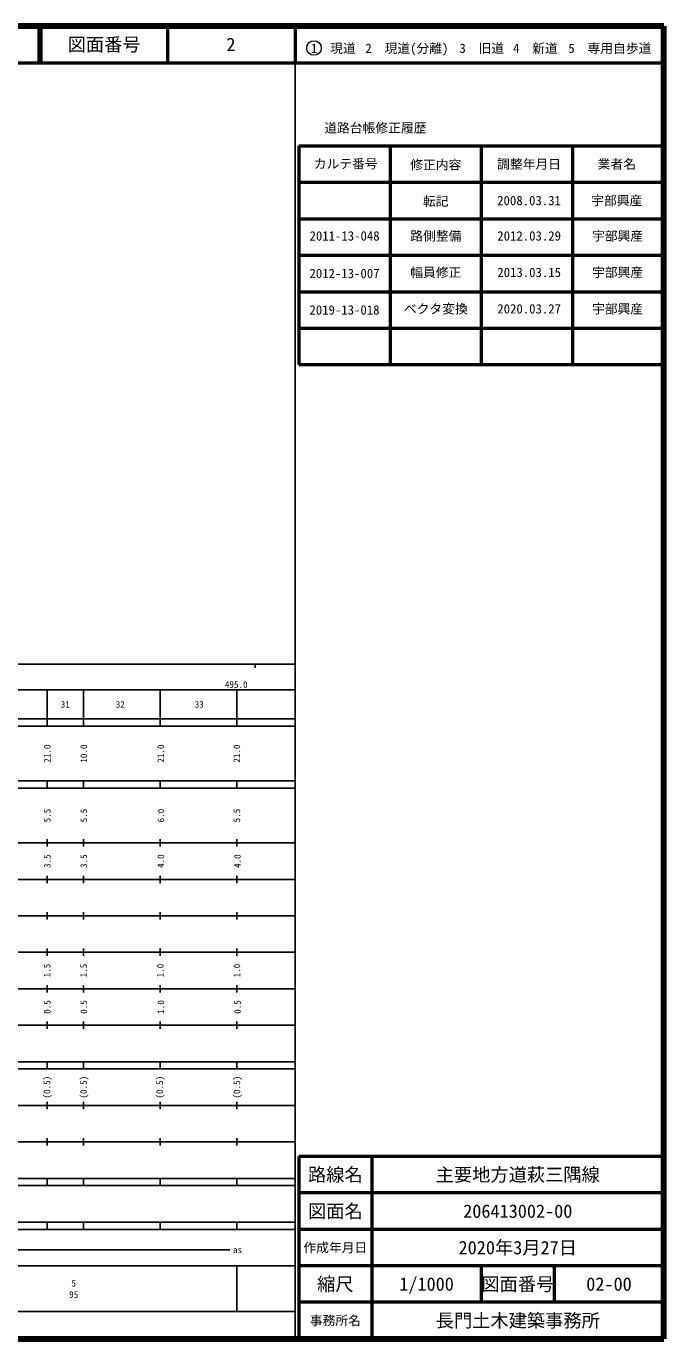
# Model space of a CAD drawing. Units: millimetres on the paper, enlarged 1000 times. Extents: x 40000 to 680000, y 20000 to 380000.
# Drawn here: x 505290 to 680000, y 20000 to 380000 of the extents above; entities that cross this region are included whole.
import ezdxf
from ezdxf.enums import TextEntityAlignment as Align

# ---------------------------------------------------------------- set-up
doc = ezdxf.new("R2010")
doc.units = ezdxf.units.MM
doc.header["$LTSCALE"] = 1000
for name, color, linetype, lineweight in [('M-TTL', 2, 'Continuous', 140), ('M-TTL-BAND', 7, 'Continuous', 25), ('M-TTL-FRAM', 2, 'Continuous', 50), ('M-TTL-LINE', 7, 'Continuous', 50), ('M-TTL-TXT', 7, 'Continuous', 13)]:
    doc.layers.add(name, color=color, linetype=linetype, lineweight=lineweight)
doc.styles.add('ＭＳ ゴシック', font='')
doc.styles.get('ＭＳ ゴシック').set_extended_font_data('MS Gothic')

msp = doc.modelspace()

# ---------------------------------------------------------------- linework, layer by layer
at = {"layer": 'M-TTL'}
for p, q in [((680000, 380000), (40000, 380000)), ((680000, 20000), (680000, 380000)), ((40000, 20000), (680000, 20000))]:
    msp.add_line(p, q, dxfattribs=at)
at = {"layer": 'M-TTL-BAND'}
for p, q in [((579000, 20000), (579000, 370000)), ((40000, 205000), (579000, 205000)), ((568000, 205000), (568000, 204000)), ((68000, 198000), (579000, 198000)), ((511000, 198000), (511000, 188000)), ((521000, 198000), (521000, 188000)), ((542000, 198000), (542000, 188000)), ((563000, 198000), (563000, 188000)), ((40000, 190000), (579000, 190000)), ((40000, 188000), (579000, 188000)), ((40000, 173000), (579000, 173000)), ((511000, 173000), (511000, 171000)), ((521000, 173000), (521000, 171000)), ((542000, 173000), (542000, 171000)), ((563000, 173000), (563000, 171000)), ((40000, 171000), (579000, 171000)), ((40000, 156000), (579000, 156000)), ((511000, 157000), (511000, 155000)), ((521000, 157000), (521000, 155000)), ((542000, 157000), (542000, 155000)), ((563000, 157000), (563000, 155000)), ((46000, 146000), (579000, 146000)), ((511000, 147000), (511000, 145000)), ((521000, 147000), (521000, 145000)), ((542000, 147000), (542000, 145000)), ((563000, 147000), (563000, 145000)), ((511000, 137000), (511000, 135000)), ((521000, 137000), (521000, 135000)), ((542000, 137000), (542000, 135000)), ((563000, 137000), (563000, 135000)), ((52000, 136000), (579000, 136000)), ((46000, 126000), (579000, 126000)), ((511000, 127000), (511000, 125000)), ((521000, 127000), (521000, 125000)), ((542000, 127000), (542000, 125000)), ((563000, 127000), (563000, 125000)), ((52000, 116000), (579000, 116000)), ((511000, 117000), (511000, 115000)), ((521000, 117000), (521000, 115000)), ((542000, 117000), (542000, 115000)), ((563000, 117000), (563000, 115000)), ((46000, 106000), (579000, 106000)), ((511000, 107000), (511000, 105000)), ((521000, 107000), (521000, 105000)), ((542000, 107000), (542000, 105000)), ((563000, 107000), (563000, 105000)), ((40000, 96000), (579000, 96000)), ((40000, 94000), (579000, 94000)), ((511000, 96000), (511000, 94000)), ((521000, 96000), (521000, 94000)), ((542000, 96000), (542000, 94000)), ((563000, 96000), (563000, 94000)), ((49000, 84000), (579000, 84000)), ((511000, 85000), (511000, 83000)), ((521000, 85000), (521000, 83000)), ((542000, 85000), (542000, 83000)), ((563000, 85000), (563000, 83000)), ((40000, 74000), (579000, 74000)), ((511000, 75000), (511000, 73000)), ((521000, 75000), (521000, 73000)), ((542000, 75000), (542000, 73000)), ((563000, 75000), (563000, 73000)), ((40000, 64000), (579000, 64000)), ((40000, 62000), (579000, 62000)), ((511000, 64000), (511000, 62000)), ((521000, 64000), (521000, 62000)), ((542000, 64000), (542000, 62000)), ((563000, 64000), (563000, 62000)), ((40000, 52000), (579000, 52000)), ((511000, 52000), (511000, 50000)), ((521000, 52000), (521000, 50000)), ((542000, 52000), (542000, 50000)), ((563000, 52000), (563000, 50000)), ((40000, 50000), (579000, 50000)), ((70805, 44406), (561055, 44406)), ((40000, 40000), (579000, 40000)), ((563000, 40000), (563000, 27500)), ((68000, 27500), (579000, 27500))]:
    msp.add_line(p, q, dxfattribs=at)
at = {"layer": 'M-TTL-FRAM'}
for p, q in [((580000, 347197), (580000, 287197)), ((580000, 347197), (680000, 347197)), ((580000, 287197), (680000, 287197)), ((680000, 70000), (580000, 70000)), ((580000, 70000), (580000, 20000))]:
    msp.add_line(p, q, dxfattribs=at)
at = {"layer": 'M-TTL-LINE'}
for p, q in [((508747, 380000), (508747, 370000)), ((509247, 380000), (509247, 370000)), ((543997, 380000), (543997, 370000)), ((579000, 380000), (579000, 370000)), ((40000, 370000), (680000, 370000)), ((605000, 347197), (605000, 287197)), ((630000, 347197), (630000, 287197)), ((655000, 347197), (655000, 287197)), ((580000, 337197), (680000, 337197)), ((580000, 327197), (680000, 327197)), ((580000, 317197), (680000, 317197)), ((580000, 307197), (680000, 307197)), ((580000, 297197), (680000, 297197)), ((600000, 70000), (600000, 20000)), ((680000, 60000), (580000, 60000)), ((680000, 50000), (580000, 50000)), ((680000, 40000), (580000, 40000)), ((630000, 40000), (630000, 30000)), ((650000, 40000), (650000, 30000)), ((680000, 30000), (580000, 30000))]:
    msp.add_line(p, q, dxfattribs=at)
at = {"layer": 'M-TTL-TXT'}
msp.add_circle((584147, 374034), 2000, dxfattribs=at)

# ---------------------------------------------------------------- texts
at = {"layer": 'M-TTL-BAND', "style": 'ＭＳ ゴシック'}
for s, p in [('495.0', (562844, 199445)), ('31', (515975, 194000)), ('32', (531057, 194000)), ('33', (552706, 194000)), ('as', (563201, 44406)), ('5', (518288, 35238)), ('95', (518288, 32131))]:
    msp.add_text(s, height=1833, dxfattribs=at).set_placement(p, align=Align.MIDDLE_CENTER)
for s, p in [('21.0', (511037, 180500)), ('10.0', (521037, 180500)), ('21.0', (542164, 180500)), ('21.0', (562977, 180500)), ('5.5', (511037, 163500)), ('5.5', (521037, 163500)), ('6.0', (542164, 163500)), ('5.5', (563000, 163500)), ('3.5', (511037, 151000)), ('3.5', (521037, 151000)), ('4.0', (542164, 151000)), ('4.0', (563164, 151000)), ('1.5', (510991, 121000)), ('1.5', (520991, 121000)), ('1.0', (542007, 121000)), ('1.0', (563004, 121000)), ('0.5', (511037, 111000)), ('0.5', (521037, 111000)), ('1.0', (542164, 111000)), ('0.5', (563164, 111000)), ('(0.5)', (510950, 89000)), ('(0.5)', (520950, 89000)), ('(0.5)', (541822, 89000)), ('(0.5)', (562993, 89000))]:
    msp.add_text(s, height=1833, rotation=90, dxfattribs=at).set_placement(p, align=Align.MIDDLE_CENTER)
at = {"layer": 'M-TTL-TXT', "style": 'ＭＳ ゴシック'}
for s, height, p in [('図面番号', 3666, (526622, 375000)), ('2', 3666, (561372, 375000)), ('1\u3000現道', 2566, (589448, 373958)), ('2\u3000現道(分離)', 2566, (609619, 373958)), ('3\u3000旧道', 2566, (630121, 373958)), ('4\u3000新道', 2566, (644824, 373958)), ('5\u3000専用自歩道', 2566, (665228, 373958)), ('道路台帳修正履歴', 2566, (600968, 352113)), ('カルテ番号', 2566, (592839, 342277)), ('修正内容', 2566, (617509, 342023)), ('調整年月日', 2566, (643089, 342197)), ('業者名', 2566, (667134, 342197)), ('転記', 2566, (617509, 332023)), ('2008.03.31', 2566, (643089, 332197)), ('宇部興産', 2566, (667134, 332197)), ('路線名', 3666, (590000, 65000)), ('主要地方道萩三隅線', 3666, (640000, 65000)), ('図面名', 3666, (590000, 55000)), ('206413002-00', 3666, (640000, 55000)), ('2020年3月27日', 3666, (640000, 45000)), ('作成年月日', 2566, (590000, 45000)), ('縮尺', 3666, (590000, 35000)), ('1/1000', 3666, (615000, 35000)), ('図面番号', 3666, (640000, 35000)), ('02-00', 3666, (665000, 35000)), ('事務所名', 2566, (590000, 25000)), ('長門土木建築事務所', 3666, (640000, 25000))]:
    msp.add_text(s, height=height, dxfattribs=at).set_placement(p, align=Align.MIDDLE_CENTER)
for s, p in [('路側整備', (617533, 320442)), ('2011-13-048', (592533, 320442)), ('幅員修正', (617533, 310442)), ('ベクタ変換', (617533, 300442))]:
    msp.add_text(s, height=2566, dxfattribs=at).set_placement(p, align=Align.BOTTOM_CENTER)
for s, p in [('宇部興産', (660346, 320442)), ('2012.03.29', (634390, 320442)), ('2013.03.15', (634390, 310442)), ('宇部興産', (660346, 310442)), ('2020.03.27', (634390, 300442)), ('宇部興産', (660346, 300442))]:
    msp.add_text(s, height=2566, dxfattribs=at).set_placement(p, align=Align.BOTTOM_LEFT)
for s, p in [('2012-13-007', (582908, 312192)), ('2019-13-018', (582908, 302192))]:
    msp.add_text(s, height=2566, dxfattribs=at).set_placement(p, align=Align.MIDDLE_LEFT)

doc.saveas('drawing.dxf')
